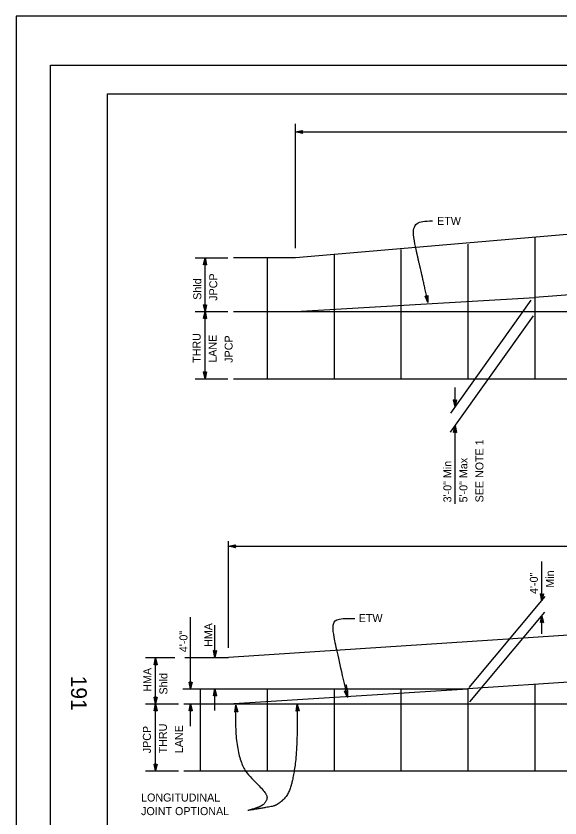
# Model space of a CAD drawing. Extents: x -894 to 866, y -472 to 714.
# Drawn here: x -894 to -418, y 12 to 714 of the extents above; entities that cross this region are included whole.
import ezdxf

# ---------------------------------------------------------------- set-up
doc = ezdxf.new("R2010")
doc.units = 0
for name, color, linetype in [('border_PLOTTING-ELEMENTS', 7, 'Continuous'), ('border_rw_22x34_Cut_Lines', 7, 'Continuous'), ('border_SHEET', 7, 'Continuous'), ('border_WITHIN-BORDER-anno', 7, 'Continuous'), ('rd_ETW', 7, 'Continuous'), ('rd_PAVEMENT', 7, 'Continuous'), ('rd_PAVEMENT-anno', 7, 'Continuous')]:
    doc.layers.add(name, color=color, linetype=linetype)

msp = doc.modelspace()

# ---------------------------------------------------------------- linework, layer by layer
at = {"layer": 'border_PLOTTING-ELEMENTS'}
for points in [[(-894.04, -472.44), (865.96, -472.44), (865.96, 713.56), (-894.04, 713.56)], [(-864.04, 670.56), (835.96, 670.56), (835.96, -429.44), (-864.04, -429.44)]]:
    msp.add_lwpolyline(points, close=True, dxfattribs=at)
at = {"layer": 'border_rw_22x34_Cut_Lines'}
msp.add_lwpolyline([(-864.04, 670.56), (835.96, 670.56), (835.96, -429.44), (-864.04, -429.44)], close=True, dxfattribs=at)
at = {"layer": 'border_SHEET'}
for p, q in [((-814.04, 645.56), (810.96, 645.56)), ((-814.04, -404.44), (-814.04, 645.56))]:
    msp.add_line(p, q, dxfattribs=at)
at = {"layer": 'rd_ETW'}
for p, q in [((-649.59, 455.03), (-440.34, 467.51)), ((-708.11, 112), (-498.86, 125.13))]:
    msp.add_line(p, q, dxfattribs=at)
at = {"layer": 'rd_PAVEMENT'}
for p, q in [((161.27, 572.07), (-649.59, 502.12)), ((-440.34, 520.17), (-440.34, 396.4)), ((-498.86, 514.04), (-498.86, 396.4)), ((161.28, 513.55), (-440.34, 467.51)), ((-557.38, 509.31), (-557.38, 396.4)), ((-649.59, 502.12), (-703.93, 502.12)), ((-674.42, 502.12), (-674.42, 396.4)), ((-615.9, 504.59), (-615.9, 396.4)), ((-703.93, 455.03), (392.98, 455.03)), ((-703.93, 396.4), (392.98, 396.4)), ((174.48, 210.52), (-708.11, 152.57)), ((175.6, 170.52), (-498.86, 125.13)), ((-746.48, 152.57), (-708.11, 152.57)), ((-440.34, 129.07), (-440.34, 53.37)), ((-748.2, 125.13), (-498.86, 125.13)), ((-732.94, 125.13), (-732.94, 53.37)), ((-674.42, 125.13), (-674.42, 53.37)), ((-615.9, 125.13), (-615.9, 53.37)), ((-557.38, 125.13), (-557.38, 53.37)), ((-498.86, 125.13), (-498.86, 53.37)), ((-747.17, 112), (395.44, 112)), ((-747.17, 53.37), (395.44, 53.37))]:
    msp.add_line(p, q, dxfattribs=at)
at = {"layer": 'rd_PAVEMENT-anno'}
for p, q in [((-649.59, 510.64), (-649.59, 619.4)), ((-649.59, 612.18), (161.28, 612.18)), ((-649.59, 612.18), (-649.59, 612.18)), ((-643.59, 613.51), (-643.59, 613.51)), ((-643.59, 610.84), (-643.59, 610.84)), ((-737.43, 502.12), (-708.78, 502.12)), ((-728.7, 455.03), (-728.7, 502.12)), ((-728.7, 502.12), (-728.7, 502.12)), ((-730.04, 496.12), (-730.04, 496.12)), ((-727.37, 496.12), (-727.37, 496.12)), ((-536.38, 468.54), (-536.38, 468.54)), ((-533.84, 462.94), (-533.84, 462.94)), ((-533.77, 469.09), (-533.77, 469.09)), ((-443.73, 465.22), (-513.97, 366.36)), ((-730.03, 461.03), (-730.03, 461.03)), ((-727.36, 461.03), (-727.36, 461.03)), ((-737.43, 455.03), (-708.78, 455.03)), ((-730.04, 449.03), (-730.04, 449.03)), ((-728.7, 396.4), (-728.7, 455.03)), ((-728.7, 455.03), (-728.7, 455.03)), ((-728.7, 455.03), (-728.7, 455.03)), ((-727.37, 449.03), (-727.37, 449.03)), ((-441.89, 451.44), (-514.26, 349.59)), ((-730.03, 402.4), (-730.03, 402.4)), ((-727.36, 402.4), (-727.36, 402.4)), ((-737.43, 396.4), (-708.78, 396.4)), ((-728.7, 396.4), (-728.7, 396.4)), ((-510.1, 371.81), (-510.1, 388.72)), ((-511.43, 377.81), (-511.43, 377.81)), ((-510.1, 371.81), (-510.1, 371.81)), ((-508.76, 377.81), (-508.76, 377.81)), ((-510.1, 287.11), (-510.1, 355.44)), ((-510.1, 355.44), (-510.1, 355.44)), ((-511.44, 349.44), (-511.44, 349.44)), ((-508.77, 349.44), (-508.77, 349.44)), ((-708.11, 161.17), (-708.11, 254.4)), ((-708.11, 249.81), (161.28, 249.81)), ((-708.11, 249.81), (-708.11, 249.81)), ((-702.11, 251.14), (-702.11, 251.14)), ((-702.11, 248.47), (-702.11, 248.47)), ((-434.11, 202.23), (-434.11, 236.65)), ((-431.48, 205.93), (-497.91, 126.47)), ((-435.44, 208.23), (-435.44, 208.23)), ((-432.77, 208.23), (-432.77, 208.23)), ((-434.11, 202.23), (-434.11, 202.23)), ((-431.93, 192.16), (-497.58, 113.8)), ((-741.39, 125.13), (-741.39, 187.87)), ((-435.45, 183.1), (-435.45, 183.1)), ((-434.11, 173.17), (-434.11, 189.1)), ((-434.11, 189.1), (-434.11, 189.1)), ((-432.78, 183.1), (-432.78, 183.1)), ((-720.13, 152.57), (-720.13, 180.91)), ((-721.46, 158.57), (-721.46, 158.57)), ((-718.79, 158.57), (-718.79, 158.57)), ((-780.74, 152.57), (-755.07, 152.57)), ((-772.01, 112), (-772.01, 152.29)), ((-772.01, 152.29), (-772.01, 152.29)), ((-720.13, 152.57), (-720.13, 152.57)), ((-773.35, 146.29), (-773.35, 146.29)), ((-770.68, 146.29), (-770.68, 146.29)), ((-742.72, 131.13), (-742.72, 131.13)), ((-740.05, 131.13), (-740.05, 131.13)), ((-741.39, 125.13), (-741.39, 125.13)), ((-720.13, 106.3), (-720.13, 125.13)), ((-720.13, 125.13), (-720.13, 125.13)), ((-606.77, 123.25), (-606.77, 123.25)), ((-604.16, 123.8), (-604.16, 123.8)), ((-773.34, 118), (-773.34, 118)), ((-770.67, 118), (-770.67, 118)), ((-721.47, 119.13), (-721.47, 119.13)), ((-718.8, 119.13), (-718.8, 119.13)), ((-604.24, 117.66), (-604.24, 117.66)), ((-780.74, 112), (-752.09, 112)), ((-773.35, 106), (-773.35, 106)), ((-772.01, 53.37), (-772.01, 112)), ((-772.01, 112), (-772.01, 112)), ((-772.01, 112), (-772.01, 112)), ((-770.68, 106), (-770.68, 106)), ((-742.73, 106), (-742.73, 106)), ((-741.39, 92.47), (-741.39, 112)), ((-741.39, 112), (-741.39, 112)), ((-740.06, 106), (-740.06, 106)), ((-701.8, 110.9), (-701.8, 110.9)), ((-649.16, 105.67), (-649.16, 105.67)), ((-648.13, 111.73), (-648.13, 111.73)), ((-646.49, 105.81), (-646.49, 105.81)), ((-702.83, 104.84), (-702.83, 104.84)), ((-700.16, 104.98), (-700.16, 104.98)), ((-773.34, 59.37), (-773.34, 59.37)), ((-770.67, 59.37), (-770.67, 59.37)), ((-780.74, 53.37), (-752.09, 53.37)), ((-772.01, 53.37), (-772.01, 53.37))]:
    msp.add_line(p, q, dxfattribs=at)
for points in [[(-643.59, 610.84), (-649.59, 612.18), (-643.59, 613.51), (-643.8, 613.15), (-648.2, 612.18), (-643.8, 611.19), (-644.01, 611.55), (-646.83, 612.18), (-644.02, 612.8), (-644.23, 612.44), (-645.45, 612.17), (-644.23, 611.9), (-644.39, 612.18), (-643.59, 613.51), (-644.39, 612.18)], [(-730.04, 496.12), (-728.7, 502.12), (-727.37, 496.12), (-727.73, 496.34), (-728.7, 500.73), (-729.69, 496.34), (-729.34, 496.55), (-728.71, 499.36), (-728.08, 496.55), (-728.44, 496.76), (-728.71, 497.98), (-728.98, 496.76), (-728.7, 496.92), (-727.37, 496.12), (-728.7, 496.92)], [(-533.77, 469.09), (-533.84, 462.94), (-536.38, 468.54), (-535.99, 468.41), (-534.13, 464.3), (-534.07, 468.81), (-534.37, 468.53), (-534.41, 465.65), (-535.6, 468.27), (-535.21, 468.13), (-534.69, 467), (-534.68, 468.25), (-534.91, 468.03), (-536.38, 468.54), (-534.91, 468.03)], [(-727.36, 461.03), (-728.7, 455.03), (-730.04, 461.03), (-729.68, 460.82), (-728.71, 456.42), (-727.72, 460.82), (-728.07, 460.61), (-728.7, 457.79), (-729.33, 460.6), (-728.97, 460.39), (-728.7, 459.17), (-728.43, 460.39), (-728.7, 460.23), (-730.04, 461.03), (-728.7, 460.23)], [(-730.04, 449.03), (-728.7, 455.03), (-727.37, 449.03), (-727.73, 449.24), (-728.7, 453.64), (-729.69, 449.24), (-729.34, 449.45), (-728.71, 452.27), (-728.08, 449.46), (-728.44, 449.67), (-728.71, 450.89), (-728.98, 449.67), (-728.7, 449.83), (-727.37, 449.03), (-728.7, 449.83)], [(-727.36, 402.4), (-728.7, 396.4), (-730.04, 402.4), (-729.68, 402.19), (-728.71, 397.79), (-727.72, 402.19), (-728.07, 401.98), (-728.7, 399.17), (-729.33, 401.98), (-728.97, 401.76), (-728.7, 400.55), (-728.43, 401.77), (-728.7, 401.6), (-730.04, 402.4), (-728.7, 401.6)], [(-508.76, 377.81), (-510.1, 371.81), (-511.43, 377.81), (-511.07, 377.6), (-510.1, 373.2), (-509.11, 377.6), (-509.47, 377.39), (-510.1, 374.57), (-510.72, 377.38), (-510.36, 377.17), (-510.1, 375.96), (-509.82, 377.18), (-510.1, 377.01), (-511.43, 377.81), (-510.1, 377.01)], [(-511.44, 349.44), (-510.1, 355.44), (-508.77, 349.44), (-509.12, 349.66), (-510.09, 354.05), (-511.08, 349.65), (-510.73, 349.87), (-510.1, 352.68), (-509.48, 349.87), (-509.83, 350.08), (-510.1, 351.3), (-510.37, 350.08), (-510.1, 350.24), (-508.77, 349.44), (-510.1, 350.24)], [(-702.11, 248.47), (-708.11, 249.81), (-702.11, 251.14), (-702.32, 250.79), (-706.72, 249.82), (-702.32, 248.83), (-702.53, 249.18), (-705.35, 249.81), (-702.54, 250.44), (-702.75, 250.08), (-703.97, 249.81), (-702.75, 249.54), (-702.91, 249.81), (-702.11, 251.14), (-702.91, 249.81)], [(-432.77, 208.23), (-434.11, 202.23), (-435.44, 208.23), (-435.08, 208.02), (-434.11, 203.62), (-433.12, 208.02), (-433.48, 207.81), (-434.11, 204.99), (-434.73, 207.8), (-434.37, 207.59), (-434.1, 206.37), (-433.83, 207.59), (-434.11, 207.43), (-435.44, 208.23), (-434.11, 207.43)], [(-435.45, 183.1), (-434.11, 189.1), (-432.78, 183.1), (-433.13, 183.31), (-434.1, 187.71), (-435.09, 183.31), (-434.74, 183.52), (-434.11, 186.33), (-433.49, 183.52), (-433.84, 183.74), (-434.11, 184.95), (-434.38, 183.73), (-434.11, 183.9), (-432.78, 183.1), (-434.11, 183.9)], [(-718.79, 158.57), (-720.13, 152.57), (-721.46, 158.58), (-721.1, 158.36), (-720.13, 153.97), (-719.14, 158.36), (-719.49, 158.15), (-720.12, 155.34), (-720.75, 158.15), (-720.39, 157.93), (-720.12, 156.72), (-719.85, 157.94), (-720.13, 157.77), (-721.46, 158.58), (-720.13, 157.77)], [(-773.35, 146.29), (-772.01, 152.29), (-770.68, 146.29), (-771.04, 146.5), (-772.01, 150.9), (-773, 146.5), (-772.64, 146.71), (-772.01, 149.52), (-771.39, 146.71), (-771.75, 146.93), (-772.02, 148.14), (-772.29, 146.92), (-772.01, 147.09), (-770.68, 146.29), (-772.01, 147.09)], [(-740.05, 131.13), (-741.39, 125.13), (-742.72, 131.13), (-742.37, 130.92), (-741.4, 126.52), (-740.41, 130.92), (-740.76, 130.71), (-741.39, 127.89), (-742.01, 130.7), (-741.66, 130.49), (-741.39, 129.27), (-741.12, 130.49), (-741.39, 130.33), (-742.72, 131.13), (-741.39, 130.33)], [(-721.47, 119.13), (-720.13, 125.13), (-718.79, 119.13), (-719.15, 119.34), (-720.12, 123.74), (-721.11, 119.34), (-720.76, 119.55), (-720.13, 122.37), (-719.5, 119.56), (-719.86, 119.77), (-720.13, 120.98), (-720.4, 119.77), (-720.13, 119.93), (-718.79, 119.13), (-720.13, 119.93)], [(-604.16, 123.8), (-604.24, 117.66), (-606.77, 123.25), (-606.38, 123.12), (-604.53, 119.02), (-604.46, 123.52), (-604.77, 123.24), (-604.8, 120.36), (-605.99, 122.98), (-605.6, 122.85), (-605.09, 121.71), (-605.07, 122.96), (-605.31, 122.74), (-606.77, 123.25), (-605.31, 122.74)], [(-770.67, 118), (-772.01, 112), (-773.34, 118), (-772.99, 117.78), (-772.02, 113.39), (-771.03, 117.78), (-771.38, 117.57), (-772.01, 114.76), (-772.63, 117.57), (-772.28, 117.36), (-772.01, 116.14), (-771.74, 117.36), (-772.01, 117.2), (-773.34, 118), (-772.01, 117.2)], [(-773.35, 106), (-772.01, 112), (-770.68, 106), (-771.04, 106.21), (-772.01, 110.61), (-773, 106.21), (-772.64, 106.42), (-772.01, 109.23), (-771.39, 106.42), (-771.75, 106.64), (-772.02, 107.85), (-772.29, 106.63), (-772.01, 106.8), (-770.68, 106), (-772.01, 106.8)], [(-742.73, 106), (-741.39, 112), (-740.06, 106), (-740.42, 106.21), (-741.39, 110.61), (-742.38, 106.21), (-742.02, 106.42), (-741.4, 109.23), (-740.77, 106.42), (-741.13, 106.64), (-741.4, 107.85), (-741.67, 106.63), (-741.39, 106.8), (-740.06, 106), (-741.39, 106.8)], [(-702.83, 104.84), (-701.8, 110.9), (-700.16, 104.98), (-700.52, 105.17), (-701.73, 109.51), (-702.48, 105.07), (-702.14, 105.3), (-701.66, 108.14), (-700.89, 105.37), (-701.25, 105.56), (-701.59, 106.76), (-701.8, 105.53), (-701.53, 105.71), (-700.16, 104.98), (-701.53, 105.71)], [(-649.16, 105.67), (-648.13, 111.73), (-646.49, 105.81), (-646.86, 106), (-648.06, 110.34), (-648.81, 105.9), (-648.47, 106.13), (-647.99, 108.97), (-647.22, 106.2), (-647.59, 106.39), (-647.92, 107.59), (-648.13, 106.36), (-647.86, 106.54), (-646.49, 105.81), (-647.86, 106.54)], [(-770.67, 59.37), (-772.01, 53.37), (-773.34, 59.37), (-772.99, 59.16), (-772.02, 54.76), (-771.03, 59.16), (-771.38, 58.95), (-772.01, 56.13), (-772.63, 58.94), (-772.28, 58.73), (-772.01, 57.51), (-771.74, 58.73), (-772.01, 58.57), (-773.34, 59.37), (-772.01, 58.57)]]:
    msp.add_lwpolyline(points, close=True, dxfattribs=at)
for points, degree in [([(-544.54, 511.19), (-544.59, 511.4), (-546.64, 521.33), (-546.64, 527.96), (-543.69, 532.89), (-538.67, 533.79), (-533.55, 534.44), (-529.88, 534.34)], 3), ([(-533.84, 462.94), (-538.65, 485.82), (-542.53, 501.54), (-544.54, 511.19)], 2), ([(-605.22, 122.29), (-609.68, 143.15), (-617.04, 173.05), (-617.04, 182.68), (-613.72, 187.04), (-600.96, 186.7), (-597.73, 186.7)], 3), ([(-604.48, 125.13), (-604.73, 126.3), (-604.98, 127.45), (-605.22, 128.59)], 2), ([(-604.24, 123.95), (-604.32, 124.35), (-604.4, 124.74), (-604.48, 125.13)], 2), ([(-701.8, 110.9), (-704.12, 62.5), (-674.33, 33.84), (-674.68, 27.08), (-680.5, 21.48), (-691.35, 18.79)], 2), ([(-648.13, 111.73), (-647.79, 73.57), (-652.31, 43.14), (-656.95, 31.13), (-665.08, 24.16), (-669.91, 22.08), (-691.35, 18.79)], 2)]:
    msp.add_open_spline(points, degree=degree, dxfattribs=at)

# ---------------------------------------------------------------- texts
at = {"layer": 'border_WITHIN-BORDER-anno'}
msp.add_text('191', height=13.78, rotation=270, dxfattribs=at).set_placement((-845.95, 136.77))
at = {"layer": 'rd_PAVEMENT-anno'}
for s, p in [('ETW', (-525.78, 530.87)), ('ETW', (-594.3, 183.56)), ('LONGITUDINAL', (-784.66, 26.64)), ('JOINT OPTIONAL', (-784.66, 14.74))]:
    msp.add_text(s, height=7, dxfattribs=at).set_placement(p)
for s, p in [('JPCP', (-718.05, 464.56)), ('Shld', (-732.05, 465.42)), ('THRU', (-732.61, 410.25)), ('LANE', (-718.61, 410.4)), ('JPCP', (-704.61, 410.35)), ('SEE NOTE 1', (-485.3, 288.24)), ('3\'-0" Min', (-513.3, 288.24)), ('5\'-0" Max', (-499.3, 288.24)), ('4\'-0"', (-437.69, 208.14)), ('Min', (-423.69, 213.64)), ('HMA', (-722.33, 161.83)), ('4\'-0"', (-744.12, 157.25)), ('HMA', (-775.66, 122.68)), ('Shld', (-761.66, 120.23)), ('JPCP', (-776.11, 68.86)), ('THRU', (-762.11, 68.77)), ('LANE', (-748.11, 68.92))]:
    msp.add_text(s, height=7, rotation=90, dxfattribs=at).set_placement(p)

doc.saveas('drawing.dxf')
